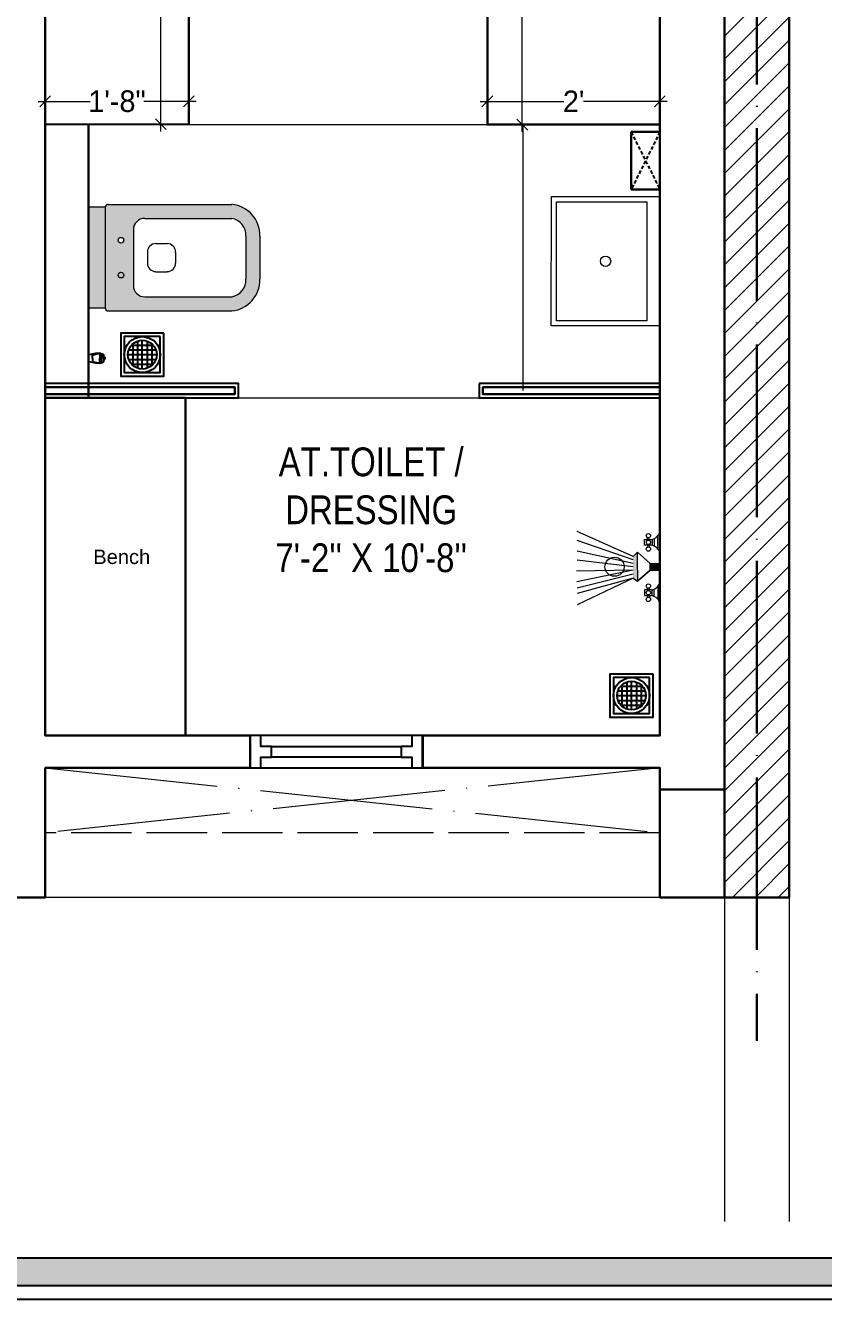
# Model space of a CAD drawing. Header units: millimetres. Extents: x 35877 to 3066687, y -650199 to -40525.
# Drawn here: x 147196.2 to 147307.2, y -180317.1 to -180139.9 of the extents above; entities that cross this region are included whole.
import ezdxf

# ---------------------------------------------------------------- set-up
doc = ezdxf.new("R2010")
doc.units = ezdxf.units.MM
doc.header["$MEASUREMENT"] = 0
doc.header["$PDMODE"] = 35
for name, pattern in [('ACAD_ISO02W100', [15, 12, -3]), ('ACAD_ISO04W100', [30, 24, -3, 0, -3]), ('DASHED', [0.75, 0.5, -0.25])]:
    doc.linetypes.add(name, pattern=pattern)
doc.layers.get('Defpoints').update_dxf_attribs({"color": 220})
for name, color, linetype, lineweight in [('COLUMN', 1, 'Continuous', 30), ('dim05', 1, 'Continuous', 13), ('FIRST FLOOR ( TEXT )', 7, 'Continuous', 9), ('FURNITURE', 32, 'Continuous', 9), ('furniture dimensions', 1, 'DASHED', 0), ('GROUND FLOOR', 7, 'Continuous', 9), ('GROUND FLOOR  ( HATCH )', 251, 'Continuous', 9), ('GROUND FLOOR  ( PLINE )', 251, 'Continuous', 30), ('NAME PLATE', 7, 'Continuous', 25), ('UTILITY', 48, 'Continuous', 9), ('wall', 7, 'Continuous', 30), ('X_PLOT', 1, 'Continuous', 9), ('XX~SLAB ( BEAM )~ ( DIM )', 7, 'Continuous', 9), ('XX~STR BEAM', 5, 'ACAD_ISO02W100', 9)]:
    doc.layers.add(name, color=color, linetype=linetype, lineweight=lineweight)
doc.layers.add('SANIT', color=232, linetype='Continuous')
doc.layers.add('WC-DET', color=8, linetype='Continuous')
doc.layers.add('XX~SLAB ( PLINE )', color=251, linetype='Continuous', plot=False)
doc.styles.add('century g', font='GOTHIC.TTF')
doc.styles.add('KATHA', font='swissc.ttf')
doc.styles.get("Standard").update_dxf_attribs({"font": 'arial.ttf', "height": 6})
doc.dimstyles.new('Archana', dxfattribs={"dimtxt": 2, "dimasz": 0.75, "dimexe": 0.5, "dimexo": 0.5, "dimgap": 0, "dimtad": 0, "dimzin": 0, "dimdsep": 46, "dimlunit": 4, "dimtxsty": 'century g', "dimblk": 'OBLIQUE', "dimcen": 0, "dimdle": 1, "dimclrd": 256, "dimclre": 256, "dimclrt": 256, "dimadec": 0, "dimazin": 0, "dimtfac": 1, "dimtofl": 0, "dimtmove": 1, "dimatfit": 3, "dimfxl": 1, "dimfxlon": 1, "dimtolj": 1, "dimtzin": 0, "dimlwd": -1, "dimlwe": -1, "dimarcsym": 0})

# ---------------------------------------------------------------- blocks, each defined once
blk = doc.blocks.new('LAYOUT FILE')
at = {"layer": 'NAME PLATE', "true_color": 0xd39e00}
h = blk.add_hatch(color=42, dxfattribs=at)
h.paths.add_polyline_path([(3346889.83, -513806.18), (3346889.83, -514260.7), (3347535.56, -514260.7), (3347535.56, -513806.18)])
h.paths.add_polyline_path([(3346894.36, -513810.71), (3347531.03, -513810.71), (3347531.03, -514256.17), (3346894.36, -514256.17)], flags=16)
at = {"layer": 'NAME PLATE', "color": 42, "true_color": 0xd39e00}
for points in [[(3346887.56, -513803.91), (3347537.83, -513803.91), (3347537.83, -514262.96), (3346887.56, -514262.96)], [(3346889.83, -513806.18), (3347535.56, -513806.18), (3347535.56, -514260.7), (3346889.83, -514260.7)], [(3346894.36, -513810.71), (3347531.03, -513810.71), (3347531.03, -514256.17), (3346894.36, -514256.17)]]:
    blk.add_lwpolyline(points, close=True, dxfattribs=at)
blk = doc.blocks.new('A$C07311617')
at = {"layer": 'UTILITY'}
h = blk.add_hatch(color=7, dxfattribs=at)
h.paths.add_polyline_path([(-3.13, 2.02), (-3.13, 0), (-3.74, 0), (-3.74, 0.46), (-3.74, 1.42)])
h.paths.add_polyline_path([(-3.13, 0), (-3.13, -0.46), (-3.13, -2.02), (-3.74, -1.59), (-3.74, -0.46), (-3.74, 0)])
h = blk.add_hatch(color=7, dxfattribs=at)
h.paths.add_polyline_path([(0, 0.46), (0, 0), (-1.35, 0), (-1.35, 0.46)])
h.paths.add_polyline_path([(0, 0), (0, -0.46), (-1.35, -0.46), (-1.35, 0)])
at = {"layer": 'UTILITY', "color": 7}
for p, q in [((-3.74, 1.42), (-11.52, 4.9)), ((-3.74, 0.94), (-11.52, 3.66)), ((-1.74, 3.79), (-1.74, 4.05)), ((-1.47, 3.79), (-1.47, 4.05)), ((-0.8, 3.9), (-0.8, 2.88)), ((-0.27, 2.44), (-0.27, 4.33)), ((-3.74, 0.46), (-11.52, 2.15)), ((-3.13, 2.02), (-3.74, 1.42)), ((-3.13, -0.46), (-3.13, 2.02)), ((-1.35, 0.46), (-3.13, 2.02)), ((-1.74, 2.99), (-1.74, 2.72)), ((-1.47, 2.99), (-1.47, 2.72)), ((-3.74, 0), (-11.52, 0.93)), ((-3.13, 0.46), (-3.13, 1.42)), ((-1.35, -0.46), (-1.35, 0.46)), ((-1.35, 0.46), (0, 0.46)), ((0, -0.46), (0, 0.46)), ((-3.74, -0.46), (-11.62, -0.61)), ((-3.74, -0.46), (-11.57, -2.09)), ((-3.74, -1.03), (-11.52, -2.96)), ((-3.74, -1.59), (-11.52, -5.3)), ((-3.74, -1.59), (-11.52, -3.73)), ((-3.74, -1.59), (-3.13, -2.02)), ((-3.13, -0.46), (-3.13, -2.02)), ((-1.35, -0.46), (-3.13, -2.02)), ((-1.35, -0.46), (0, -0.46)), ((-1.74, -3.22), (-1.74, -2.95)), ((-1.47, -3.22), (-1.47, -2.95)), ((-0.8, -4.13), (-0.8, -3.11)), ((-0.27, -2.68), (-0.27, -4.56)), ((-1.74, -4.02), (-1.74, -4.29)), ((-1.47, -4.02), (-1.47, -4.29))]:
    blk.add_line(p, q, dxfattribs=at)
for points in [[(-1.07, 2.99), (-2.14, 2.99), (-2.14, 3.79), (-1.07, 3.79)], [(-1.07, -3.22), (-2.14, -3.22), (-2.14, -4.02), (-1.07, -4.02)]]:
    blk.add_lwpolyline(points, close=True, dxfattribs=at)
for points in [[(-1.35, 0.46), (-3.13, 2.02)], [(-3.13, -2.02), (-1.35, -0.46)]]:
    blk.add_lwpolyline(points, dxfattribs=at)
for centre, radius in [((-1.6, 4.32), 0.298), ((-1.6, 3.39), 0.298), ((-1.6, 2.45), 0.298), ((-6.31, 0), 1.33), ((-1.6, -2.69), 0.298), ((-1.6, -3.62), 0.298), ((-1.6, -4.55), 0.298)]:
    blk.add_circle(centre, radius, dxfattribs=at)
for centre, start, end in [((-1.47, 5.26), 285.2551, 344.7449), ((-1.47, 1.52), 15.2551, 74.7449), ((-1.47, -1.75), 285.2551, 344.7449), ((-1.47, -5.49), 15.2551, 74.7449)]:
    blk.add_arc(centre, 1.52, start, end, dxfattribs=at)
blk = doc.blocks.new('NAHNYsquare')
at = {"color": 253}
for p, q in [((4.49, -1.65), (1.51, -1.65)), ((1.67, -4.48), (1.67, -1.49)), ((2.33, -4.87), (2.33, -1.1)), ((3, -0.99), (3, -4.99)), ((3.67, -4.87), (3.67, -1.1)), ((4.33, -4.48), (4.33, -1.49)), ((5, -2.99), (1, -2.99)), ((4.89, -2.32), (1.11, -2.32)), ((4.89, -3.65), (1.11, -3.65)), ((4.49, -4.32), (1.51, -4.32))]:
    blk.add_line(p, q, dxfattribs=at)
for points in [[(0, -5.99), (6, -5.99), (6, 0.01), (0, 0.01)], [(0.5, -5.49), (5.5, -5.49), (5.5, -0.49), (0.5, -0.49)]]:
    blk.add_lwpolyline(points, close=True)
for radius in [2.5, 2]:
    blk.add_circle((3, -2.99), radius)
blk = doc.blocks.new('A$C3EC62B37')
at = {"layer": 'FURNITURE', "lineweight": 30, "ltscale": 0.25, "true_color": 0xffffff}
h = blk.add_hatch(color=7, dxfattribs=at)
h.dxf.hatch_style = 1
h.paths.add_polyline_path([(-12.22, 0), (-12.22, 2.35), (-26.26, 2.35), (-26.26, 0)])
h.paths.add_polyline_path([(-26.26, 2.35), (-12.22, 2.35, 0.414214), (-11.83, 2.74), (-11.83, 19.96, 0.388639), (-16.24, 23.87), (-22.38, 23.87, 0.379499), (-26.65, 19.96), (-26.65, 2.74, 0.414214)])
h.paths.add_polyline_path([(-15.35, 6.26), (-23.13, 6.26, -0.414214), (-24.7, 7.83), (-24.7, 19.96, -0.349567), (-22.37, 21.91), (-16.24, 21.91, -0.364948), (-13.78, 19.96), (-13.78, 7.83, -0.414214)], flags=16)
h.paths.add_polyline_path([(-18.46, 8.22), (-20.02, 8.22, -0.414214), (-21.2, 9.39), (-21.2, 10.96, -0.414214), (-20.02, 12.13), (-18.46, 12.13, -0.414214), (-17.28, 10.96), (-17.28, 9.39, -0.414214)], flags=0)
h.paths.add_polyline_path([(-22.06, 4.53, -1), (-21.27, 4.53, -1)], flags=16)
at = {"layer": 'FURNITURE', "color": 0, "linetype": 'ByBlock', "lineweight": -2}
for p, q in [((-22.24, 23.87), (-16.24, 23.87)), ((-22.24, 21.91), (-16.24, 21.91)), ((-26.65, 2.74), (-26.65, 19.96)), ((-24.7, 7.83), (-24.7, 19.96)), ((-13.78, 7.83), (-13.78, 19.96)), ((-11.83, 2.74), (-11.83, 19.96)), ((-21.2, 9.39), (-21.2, 10.96)), ((-20.02, 12.13), (-18.46, 12.13)), ((-17.28, 9.39), (-17.28, 10.96)), ((-20.02, 8.22), (-18.46, 8.22)), ((-23.13, 6.26), (-15.35, 6.26)), ((-26.26, 2.35), (-12.22, 2.35)), ((-26.26, 2.35), (-26.26, 0)), ((-12.22, 2.35), (-12.22, 0)), ((-26.26, 0), (-12.22, 0)), ((-26.26, 0), (-12.22, 0))]:
    blk.add_line(p, q, dxfattribs=at)
for centre in [(-21.66, 4.53), (-16.81, 4.53)]:
    blk.add_circle(centre, 0.391, dxfattribs=at)
for centre, radius, start, end in [((-22.31, 19.5), 4.37, 89.0873, 174.0395), ((-16.17, 19.5), 4.37, 5.9605, 90.9127), ((-22.31, 19.48), 2.44, 88.437, 168.6348), ((-16.17, 19.48), 2.44, 11.3652, 91.563), ((-20.02, 10.96), 1.17, 90, 180), ((-18.46, 10.96), 1.17, 0, 90), ((-20.02, 9.39), 1.17, 180, 270), ((-18.46, 9.39), 1.17, 270, 0), ((-23.13, 7.83), 1.57, 180, 270), ((-15.35, 7.83), 1.57, 270, 0), ((-26.26, 2.74), 0.391, 180, 270), ((-12.22, 2.74), 0.391, 270, 0)]:
    blk.add_arc(centre, radius, start, end, dxfattribs=at)
blk = doc.blocks.new('A$C775F2B7C')
at = {"layer": 'WC-DET', "color": 7}
for points in [[(0.0199, 0.0758), (0.0069, 0.0758, 0.150223), (0, 0.0598), (0, 0.0369), (0.0069, 0.004, 0.333354), (0.0114, 0), (0.0248, 0), (0.0382, 0, 0.333354), (0.0427, 0.004), (0.0496, 0.0369), (0.0496, 0.0598, 0.150223), (0.0427, 0.0758), (0.0297, 0.0758)], [(0.0199, 0.0758), (0.0199, 0.0819, -0.414214), (0.0206, 0.0826), (0.0248, 0.0826)], [(0.0248, 0.0758), (0.0199, 0.0758, 0.150223)], [(0.0297, 0.0758), (0.0297, 0.0819, 0.414214), (0.0289, 0.0826), (0.0248, 0.0826)], [(0.025, 0.0202), (0.0118, 0.0202, -0.354974), (0.0072, 0.0233), (0, 0.0572)], [(0.0246, 0.0202), (0.0378, 0.0202, 0.354974), (0.0423, 0.0233), (0.0496, 0.0572)]]:
    blk.add_lwpolyline(points, format="xyb", dxfattribs=at)
at = {"layer": 'WC-DET'}
for points in [[(0.0011, 0.0651), (0.0248, 0.0651)], [(0.0485, 0.0651), (0.0248, 0.0651)], [(0, 0.0575), (0.0248, 0.0575)], [(0.0005, 0.0627), (0.0248, 0.0627)], [(0.0491, 0.0627), (0.0248, 0.0627)], [(0.0496, 0.0575), (0.0248, 0.0575)]]:
    blk.add_lwpolyline(points, dxfattribs=at)
at = {"layer": 'WC-DET', "color": 7}
blk.add_lwpolyline([(0.0297, 0.0758), (0.0248, 0.0758)], dxfattribs=at)
blk = doc.blocks.new('_Oblique')
at = {"layer": 'wall', "color": 0, "lineweight": -2}
blk.add_line((-0.5, -0.5), (0.5, 0.5), dxfattribs=at)
blk = doc.blocks.new('*D873')
at = {"layer": 'Defpoints', "color": 0, "linetype": 'Continuous', "lineweight": 0, "transparency": 16777216}
for p in [(147214.22, -180111.22), (147214.4, -180153.64), (147215.08, -180153.64)]:
    blk.add_point(p, dxfattribs=at)
at = {"layer": 'furniture dimensions', "color": 5, "linetype": 'ByBlock', "transparency": 16777216}
blk.add_line((147214.72, -180111.22), (147215.58, -180111.22), dxfattribs=at)
at = {"layer": 'furniture dimensions', "color": 5, "linetype": 'Continuous', "transparency": 16777216}
for p, q in [((147215.08, -180110.22), (147215.08, -180128.49)), ((147215.08, -180154.64), (147215.08, -180136.37)), ((147214.9, -180153.64), (147215.58, -180153.64))]:
    blk.add_line(p, q, dxfattribs=at)
at = {"layer": 'furniture dimensions', "color": 5, "linetype": 'Continuous', "transparency": 16777216, "xscale": 1.5, "yscale": 1.5, "zscale": 1.5}
for p, rotation in [((147215.08, -180111.22), 90), ((147215.08, -180153.64), 270)]:
    blk.add_blockref('_Oblique', p, dxfattribs=dict(at, rotation=rotation))
at = {"layer": 'furniture dimensions', "linetype": 'Continuous', "lineweight": 0, "transparency": 16777216, "insert": (147215.08, -180132.43), "char_height": 3, "attachment_point": 5, "rotation": 90, "style": 'century g'}
blk.add_mtext('\\A1;3\'-6"', dxfattribs=at)
blk = doc.blocks.new('*D874')
at = {"layer": 'Defpoints', "color": 0, "linetype": 'Continuous', "lineweight": 0, "transparency": 16777216}
for p in [(147218.96, -180150.46), (147198.99, -180150.93), (147218.96, -180150.93)]:
    blk.add_point(p, dxfattribs=at)
at = {"layer": 'furniture dimensions', "color": 5, "linetype": 'Continuous', "transparency": 16777216}
for p, q in [((147197.99, -180150.46), (147205.25, -180150.46)), ((147219.96, -180150.46), (147212.69, -180150.46)), ((147218.96, -180150.46), (147218.96, -180149.96))]:
    blk.add_line(p, q, dxfattribs=at)
at = {"layer": 'furniture dimensions', "color": 5, "linetype": 'ByBlock', "transparency": 16777216}
blk.add_line((147198.99, -180150.46), (147198.99, -180149.96), dxfattribs=at)
at = {"layer": 'furniture dimensions', "color": 5, "linetype": 'Continuous', "transparency": 16777216, "xscale": 1.5, "yscale": 1.5, "zscale": 1.5, "rotation": 180}
blk.add_blockref('_Oblique', (147198.99, -180150.46), dxfattribs=at)
at = {"layer": 'furniture dimensions', "color": 5, "linetype": 'Continuous', "transparency": 16777216, "xscale": 1.5, "yscale": 1.5, "zscale": 1.5}
blk.add_blockref('_Oblique', (147218.96, -180150.46), dxfattribs=at)
at = {"layer": 'furniture dimensions', "linetype": 'Continuous', "lineweight": 0, "transparency": 16777216, "insert": (147208.97, -180150.46), "char_height": 3, "attachment_point": 5, "style": 'century g'}
blk.add_mtext('\\A1;1\'-8"', dxfattribs=at)
blk = doc.blocks.new('*D875')
at = {"layer": 'Defpoints', "color": 0, "linetype": 'Continuous', "lineweight": 0, "transparency": 16777216}
for p in [(147260.49, -180150.46), (147284.49, -180150.46), (147284.49, -180150.46)]:
    blk.add_point(p, dxfattribs=at)
at = {"layer": 'furniture dimensions', "color": 5, "linetype": 'Continuous', "transparency": 16777216}
for p, q in [((147259.49, -180150.46), (147271.11, -180150.46)), ((147285.49, -180150.46), (147273.87, -180150.46)), ((147284.49, -180150.46), (147284.49, -180149.96))]:
    blk.add_line(p, q, dxfattribs=at)
at = {"layer": 'furniture dimensions', "color": 5, "linetype": 'ByBlock', "transparency": 16777216}
blk.add_line((147260.49, -180150.46), (147260.49, -180149.96), dxfattribs=at)
at = {"layer": 'furniture dimensions', "color": 5, "linetype": 'Continuous', "transparency": 16777216, "xscale": 1.5, "yscale": 1.5, "zscale": 1.5, "rotation": 180}
blk.add_blockref('_Oblique', (147260.49, -180150.46), dxfattribs=at)
at = {"layer": 'furniture dimensions', "color": 5, "linetype": 'Continuous', "transparency": 16777216, "xscale": 1.5, "yscale": 1.5, "zscale": 1.5}
blk.add_blockref('_Oblique', (147284.49, -180150.46), dxfattribs=at)
at = {"layer": 'furniture dimensions', "linetype": 'Continuous', "lineweight": 0, "transparency": 16777216, "insert": (147272.49, -180150.46), "char_height": 3, "attachment_point": 5, "style": 'century g'}
blk.add_mtext("\\A1;2'", dxfattribs=at)
blk = doc.blocks.new('*D876')
at = {"layer": 'Defpoints', "color": 0, "linetype": 'Continuous', "lineweight": 0, "transparency": 16777216}
for p in [(147265.35, -180111.2), (147265.49, -180111.2), (147265.49, -180153.7)]:
    blk.add_point(p, dxfattribs=at)
at = {"layer": 'furniture dimensions', "color": 5, "linetype": 'Continuous', "transparency": 16777216}
for p, q in [((147265.35, -180111.2), (147264.85, -180111.2)), ((147265.35, -180110.2), (147265.35, -180128.51)), ((147265.35, -180154.7), (147265.35, -180136.4))]:
    blk.add_line(p, q, dxfattribs=at)
at = {"layer": 'furniture dimensions', "color": 5, "linetype": 'ByBlock', "transparency": 16777216}
blk.add_line((147265.35, -180153.7), (147264.85, -180153.7), dxfattribs=at)
at = {"layer": 'furniture dimensions', "color": 5, "linetype": 'Continuous', "transparency": 16777216, "xscale": 1.5, "yscale": 1.5, "zscale": 1.5}
for p, rotation in [((147265.35, -180111.2), 90), ((147265.35, -180153.7), 270)]:
    blk.add_blockref('_Oblique', p, dxfattribs=dict(at, rotation=rotation))
at = {"layer": 'furniture dimensions', "linetype": 'Continuous', "lineweight": 0, "transparency": 16777216, "insert": (147265.35, -180132.45), "char_height": 3, "attachment_point": 5, "rotation": 90, "style": 'century g'}
blk.add_mtext('\\A1;3\'-7"', dxfattribs=at)

msp = doc.modelspace()

# ---------------------------------------------------------------- hatches: boundary and pattern name
at = {"layer": 'GROUND FLOOR  ( HATCH )', "transparency": 33554687}
h = msp.add_hatch(dxfattribs=at)
h.set_pattern_fill('ANSI31', color=6, scale=18, style=0)
h.set_pattern_definition([(45, (30761.8032, -17642.027), (-1.590990258, 1.590990258), [])])
h.paths.add_polyline_path([(147302.4891, -179942.6393), (147293.4891, -179942.6393), (147293.4891, -180261.2015), (147302.4891, -180261.2015)])

# ---------------------------------------------------------------- linework, layer by layer
at = {"layer": 'COLUMN', "transparency": 33554687, "elevation": 0.3521}
msp.add_lwpolyline([(147284.4891, -180246.2015), (147293.4891, -180246.2015), (147293.4891, -180261.2015), (147284.4891, -180261.2015)], close=True, dxfattribs=at)
at = {"layer": 'FURNITURE', "transparency": 33554687}
msp.add_line((147265.4891, -180190.7008, 0.3521), (147265.4891, -180153.6995, 0.3521), dxfattribs=at)
at = {"layer": 'FURNITURE', "lineweight": 30, "transparency": 33554687, "elevation": 0.3521}
msp.add_lwpolyline([(147198.9891, -180115.7015), (147198.9891, -180153.702), (147218.956, -180153.6175), (147218.9561, -180111.2018), (147209.4891, -180111.2437)], dxfattribs=at)
msp.add_lwpolyline([(147260.4891, -180111.202), (147284.4891, -180111.202), (147284.4891, -180153.702), (147260.4891, -180153.702)], close=True, dxfattribs=at)
at = {"layer": 'FURNITURE', "transparency": 33554687, "elevation": 0.3521}
for points in [[(147284.4833, -180181.7091), (147269.3804, -180181.7003), (147269.401, -180163.7003), (147284.4949, -180163.7091)], [(147282.6833, -180180.9877), (147270.101, -180180.9806), (147270.1207, -180164.4209), (147282.694, -180164.428)]]:
    msp.add_lwpolyline(points, close=True, dxfattribs=at)
at = {"layer": 'FURNITURE', "color": 33, "lineweight": 30, "true_color": 0xc59267, "transparency": 33554687, "elevation": 0.3521}
msp.add_lwpolyline([(147198.9891, -180191.7037), (147218.489, -180191.7011), (147218.4891, -180238.7002), (147198.9891, -180238.7028)], close=True, dxfattribs=at)
at = {"layer": 'FURNITURE', "transparency": 33554687}
msp.add_circle((147276.9273, -180172.7047, 0.3521), 0.7202, dxfattribs=at)
at = {"layer": 'GROUND FLOOR', "transparency": 33554687}
for p, q in [((147293.4891, -179943.505, 0.3521), (147293.4891, -180306.3105, 0.3521)), ((147302.4891, -179943.505, 0.3521), (147302.4891, -180306.3105, 0.3521)), ((147284.4891, -180111.2015, 0.3521), (147284.4891, -180238.7015, 0.3521)), ((147198.9891, -180115.7015, 0.3521), (147198.9891, -180238.7015, 0.3521)), ((147198.9891, -180153.702, 0.3521), (147284.4891, -180153.702, 0.3521)), ((147198.9881, -180191.7101, 0.3521), (147284.4881, -180191.7101, 0.3521)), ((147230.4891, -180238.7015, 0.3521), (147284.4891, -180238.7015, 0.3521)), ((147251.4891, -180238.7015, 0.3521), (147251.4891, -180243.2015, 0.3521)), ((147198.9891, -180243.2015, 0.3521), (147198.9891, -180261.2015, 0.3521)), ((147230.4891, -180243.2015, 0.3521), (147284.4891, -180243.2015, 0.3521)), ((147284.4891, -180243.2015, 0.3521), (147284.4891, -180261.2015, 0.3521)), ((147293.4891, -180261.2015, 0.3521), (146892.9891, -180261.2015, 0.3521))]:
    msp.add_line(p, q, dxfattribs=at)
at = {"layer": 'GROUND FLOOR', "color": 1, "linetype": 'ACAD_ISO04W100', "transparency": 33554687}
for p, q in [((147297.9891, -179943.505, 0.3521), (147297.9891, -180261.2015, 0.3521)), ((147198.9891, -180243.2015, 0.3521), (147284.4891, -180252.2015, 0.3521)), ((147284.4891, -180243.2015, 0.3521), (147198.9891, -180252.2015, 0.3521))]:
    msp.add_line(p, q, dxfattribs=at)
at = {"layer": 'GROUND FLOOR', "linetype": 'ACAD_ISO02W100', "ltscale": 0.7, "transparency": 33554687}
msp.add_line((147284.4891, -180252.2015, 0.3521), (147198.9891, -180252.2015, 0.3521), dxfattribs=at)
at = {"layer": 'GROUND FLOOR', "color": 6, "lineweight": 30, "transparency": 33554687, "elevation": 0.3521}
msp.add_lwpolyline([(147302.4891, -179942.6393), (147293.4891, -179942.6393), (147293.4891, -180261.2015), (147302.4891, -180261.2015)], close=True, dxfattribs=at)
at = {"layer": 'GROUND FLOOR  ( PLINE )', "transparency": 33554687, "elevation": 0.3521}
msp.add_lwpolyline([(147293.4891, -179968.7015), (147248.4891, -179968.7015), (147248.4891, -179977.7015), (147288.9891, -179977.7015), (147288.9891, -180106.7015), (147252.9931, -180106.7002), (147252.9931, -180111.2002), (147284.4891, -180111.2015), (147284.4891, -180238.7015), (147251.4891, -180238.7015), (147251.4891, -180243.2015), (147284.4891, -180243.2015), (147284.4891, -180261.2015), (147293.4891, -180261.2015)], close=True, dxfattribs=at)
for points in [[(147198.9891, -180238.7015), (147227.484, -180238.7015), (147227.484, -180243.2015), (147198.9891, -180243.2015), (147198.9891, -180261.2015), (147194.4891, -180261.2015), (147194.4891, -180106.7015), (147222.9891, -180106.7015), (147222.9891, -180111.2015), (147209.4891, -180111.2015)], [(147198.9891, -180115.7015), (147198.9891, -180238.7015)], [(147204.9891, -180153.702), (147204.9891, -180191.7101)]]:
    msp.add_lwpolyline(points, dxfattribs=at)
at = {"layer": 'X_PLOT', "linetype": 'ACAD_ISO04W100', "lineweight": 30, "transparency": 33554687}
msp.add_line((147297.9891, -179943.505, 0.3521), (147297.9891, -180281.1766, 0.3521), dxfattribs=at)
at = {"layer": 'XX~SLAB ( BEAM )~ ( DIM )', "color": 242, "linetype": 'DASHED', "lineweight": 25, "true_color": 0xcd2027, "transparency": 33554687}
for p, q in [((147284.4891, -180154.7144, 0.3521), (147280.4891, -180162.7144, 0.3521)), ((147280.4891, -180154.7144, 0.3521), (147284.4891, -180162.7144, 0.3521))]:
    msp.add_line(p, q, dxfattribs=at)
at = {"layer": 'XX~SLAB ( BEAM )~ ( DIM )', "color": 27, "lineweight": 25, "true_color": 0x7d5120, "transparency": 33554687, "elevation": 0.3521}
for points in [[(147198.9891, -180189.7149), (147198.9891, -180191.702), (147225.8587, -180191.702), (147225.8587, -180189.7149)], [(147259.3587, -180189.7244), (147259.3587, -180191.7115), (147284.4891, -180191.7064), (147284.4891, -180189.7193)]]:
    msp.add_lwpolyline(points, close=True, dxfattribs=at)
at = {"layer": 'XX~SLAB ( BEAM )~ ( DIM )', "color": 5, "linetype": 'Continuous', "lineweight": 30, "transparency": 33554687, "elevation": 0.3521}
for points in [[(147198.9891, -180191.2123), (147198.9891, -180190.2149), (147225.3587, -180190.2149), (147225.3587, -180191.2123)], [(147284.4891, -180191.2167), (147284.4891, -180190.2193), (147259.8587, -180190.2193), (147259.8587, -180191.2167)]]:
    msp.add_lwpolyline(points, close=True, dxfattribs=at)
at = {"layer": 'XX~SLAB ( PLINE )', "transparency": 33554687, "elevation": 0.3521}
msp.add_lwpolyline([(147251.484, -180238.7015), (147249.984, -180238.7015), (147249.984, -180240.2015), (147248.484, -180240.2015), (147248.484, -180241.7015), (147230.484, -180241.7015), (147230.484, -180240.2015), (147228.984, -180240.2015), (147228.984, -180238.7015), (147227.484, -180238.7015), (147227.484, -180243.2015), (147228.984, -180243.2015), (147228.984, -180241.7015), (147230.484, -180241.7015), (147230.484, -180240.2015), (147248.484, -180240.2015), (147248.484, -180241.7015), (147249.984, -180241.7015), (147249.984, -180243.2015), (147251.484, -180243.2015), (147251.484, -180238.7015), (147227.484, -180238.7015), (147227.484, -180243.2015), (147251.484, -180243.2015)], close=True, dxfattribs=at)
at = {"layer": 'XX~STR BEAM', "lineweight": 30, "transparency": 33554687, "elevation": 0.3521}
msp.add_lwpolyline([(147280.4891, -180154.7144), (147284.4891, -180154.7144), (147284.4891, -180162.7144), (147280.4891, -180162.7144)], close=True, dxfattribs=at)

# ---------------------------------------------------------------- block references
at = {"layer": 'FURNITURE', "transparency": 33554687, "rotation": 270}
msp.add_blockref('A$C3EC62B37', (147204.9891, -180191.4409, 0.3521), dxfattribs=at)
at = {"layer": 'FURNITURE', "lineweight": 18, "transparency": 33554687, "rotation": 0.03312803684924393}
msp.add_blockref('A$C07311617', (147284.4891, -180215.2032, 0.3521), dxfattribs=at)
at = {"layer": 'NAME PLATE', "lineweight": 0, "transparency": 33554687, "xscale": 0.8482412182574397, "yscale": 0.8482412182574397, "zscale": 0.8482412182574397}
msp.add_blockref('LAYOUT FILE', (-2692108.1929, 255901.8981, 0.4631), dxfattribs=at)
at = {"layer": 'SANIT', "linetype": 'ByBlock', "transparency": 33554687, "rotation": 180}
for p in [(147215.4891, -180188.6875, 0.3521), (147283.542, -180236.1184, 0.3521)]:
    msp.add_blockref('NAHNYsquare', p, dxfattribs=at)
at = {"layer": 'WC-DET', "transparency": 33554687, "xscale": -27.91359444021024, "yscale": 27.91359444021024, "zscale": 27.91359444021024, "rotation": 270}
msp.add_blockref('A$C775F2B7C', (147204.9891, -180186.8939, 0.3521), dxfattribs=at)

# ---------------------------------------------------------------- texts
at = {"layer": 'dim05', "color": 1, "lineweight": 0, "transparency": 33554687, "insert": (147205.6702, -180212.827, 0.3521), "char_height": 2, "width": 14.682128, "attachment_point": 1}
msp.add_mtext('Bench', dxfattribs=at)
at = {"layer": 'FIRST FLOOR ( TEXT )', "transparency": 33554687, "insert": (147244.3296, -180207.3111, 0.3521), "char_height": 4, "attachment_point": 5, "style": 'KATHA'}
msp.add_mtext("AT.TOILET /\\PDRESSING\\P7'-2'' X 10'-8''", dxfattribs=at)

# ---------------------------------------------------------------- dimensions: what is measured, and where the dimension line sits
at = {"layer": 'furniture dimensions', "color": 5, "linetype": 'Continuous', "lineweight": 0, "transparency": 33554687}
for base, p1, p2, picture, middle in [((147215.0849, -180153.6368, 0.3521), (147214.2226, -180111.2227, 0.3521), (147214.402, -180153.6368, 0.3521), '*D873', (147215.0849, -180132.4298, 0.3521)), ((147265.3504, -180111.2007, 0.3521), (147265.4891, -180153.702, 0.3521), (147265.4909, -180111.2007, 0.3521), '*D876', (147265.3504, -180132.4513, 0.3521))]:
    dim = msp.add_linear_dim(base=base, p1=p1, p2=p2, angle=90, dimstyle='Archana', override={"dimtxt": 3, "dimasz": 1.5, "dimdec": 0, "dimclrd": 5, "dimclre": 5, "dimfxl": 4}, dxfattribs=at)
    dim.commit()
    dim.dimension.update_dxf_attribs({"geometry": picture, "text_midpoint": middle})
for base, p1, p2, picture, middle in [((147218.956, -180150.4562, 0.3521), (147198.9891, -180150.9307, 0.3521), (147218.956, -180150.9307, 0.3521), '*D874', (147208.9726, -180150.4562, 0.3521)), ((147284.4891, -180150.4562, 0.3521), (147260.4891, -180150.4562, 0.3521), (147284.4891, -180150.4562, 0.3521), '*D875', (147272.4891, -180150.4562, 0.3521))]:
    dim = msp.add_linear_dim(base=base, p1=p1, p2=p2, dimstyle='Archana', override={"dimtxt": 3, "dimasz": 1.5, "dimdec": 0, "dimclrd": 5, "dimclre": 5, "dimfxl": 4}, dxfattribs=at)
    dim.commit()
    dim.dimension.update_dxf_attribs({"geometry": picture, "text_midpoint": middle})

doc.saveas('drawing.dxf')
